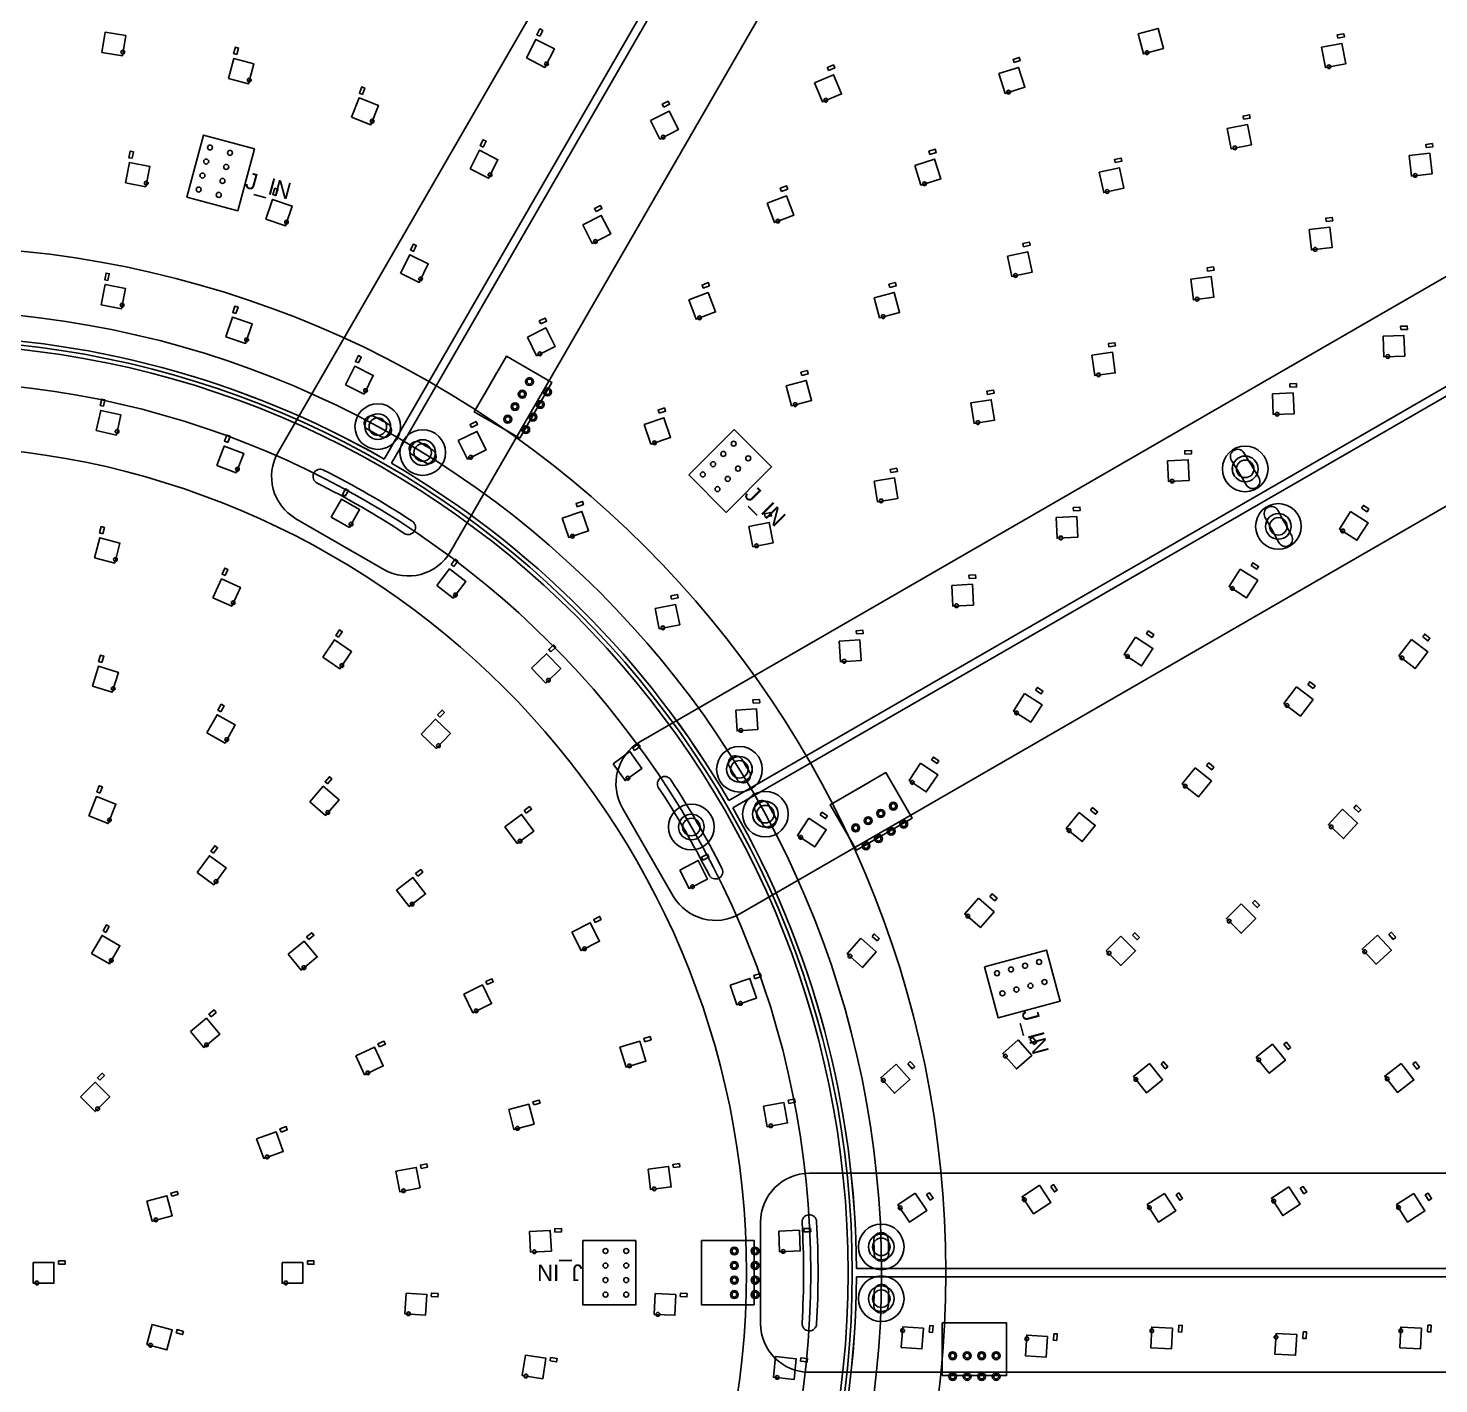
# Model space of a CAD drawing. Header units: millimetres. Extents: x -55 to 1655, y -1555 to 155.
# Drawn here: x 826.3 to 1166.4, y -726.9 to -400 of the extents above; entities that cross this region are included whole.
import ezdxf
from ezdxf.enums import TextEntityAlignment as Align

# ---------------------------------------------------------------- set-up
doc = ezdxf.new("R2010")
doc.units = ezdxf.units.MM
doc.header["$MEASUREMENT"] = 0
doc.layers.add('Layer 1', color=7, linetype='Continuous', lineweight=0)
for name, color, linetype in [('SUN-LABEL', 4, 'Continuous'), ('SUN-OUTLINE', 2, 'Continuous'), ('SUN-STANDOFF', 1, 'Continuous'), ('SUN-WAGO', 3, 'Continuous')]:
    doc.layers.add(name, color=color, linetype=linetype)

msp = doc.modelspace()

# ---------------------------------------------------------------- linework, layer by layer
at = {"layer": 'Layer 1', "color": 2, "lineweight": 25, "true_color": 0xf7ec13}
for p, q in [((1136.1, -115.93), (912.1, -503.91)), ((913.83, -504.91), (1137.83, -116.93)), ((1383.16, -362.26), (995.18, -586.26)), ((996.18, -588), (1384.16, -363.99)), ((1473.96, -699.13), (1025.96, -699.13)), ((1025.96, -701.13), (1473.96, -701.13))]:
    msp.add_line(p, q, dxfattribs=at)
at = {"layer": 'Layer 1', "color": 93, "lineweight": 25, "true_color": 0x6abd45}
for p, q in [((936.17, -488.41), (939.17, -483.22)), ((1023.78, -584.88), (1028.98, -581.88)), ((988.62, -703.13), (988.62, -697.13)), ((1051.42, -712.23), (1057.42, -712.23))]:
    msp.add_line(p, q, dxfattribs=at)
at = {"layer": 'Layer 1', "color": 175, "lineweight": 25, "true_color": 0x3953a4}
for p, q in [((890.81, -518.29), (912.02, -530.53)), ((969.56, -588.07), (981.8, -609.28)), ((1002.87, -687.88), (1002.87, -712.37))]:
    msp.add_line(p, q, dxfattribs=at)
for points in [[(928.07, -526.23), (1248.34, 28.49), (1206.78, 52.48), (886.51, -502.24)], [(997.85, -613.58), (1552.57, -293.31), (1528.58, -251.76), (973.86, -572.02)], [(1014.62, -724.12), (1655.15, -724.12), (1655.15, -676.13), (1014.62, -676.13)]]:
    msp.add_lwpolyline(points, dxfattribs=at)
at = {"layer": 'Layer 1', "color": 18, "lineweight": 25, "true_color": 0x000000}
for points in [[(844.03, -405.9), (848.97, -406.68), (849.76, -401.74), (844.82, -400.96)], [(1093.89, -401.38), (1095.18, -406.21), (1100.01, -404.91), (1098.72, -400.08)], [(946.42, -407.19), (950.87, -409.46), (953.14, -405), (948.69, -402.73)], [(1138.13, -404.61), (1139.06, -409.52), (1143.97, -408.59), (1143.04, -403.68)], [(874.55, -412.12), (879.38, -413.41), (880.67, -408.58), (875.84, -407.29)], [(1015.85, -413.17), (1017.77, -417.79), (1022.38, -415.87), (1020.47, -411.25)], [(1060.31, -410.96), (1061.81, -415.73), (1066.58, -414.22), (1065.08, -409.45)], [(904.24, -421.49), (908.91, -423.28), (910.7, -418.62), (906.04, -416.82)], [(976.33, -422.27), (978.6, -426.73), (983.06, -424.46), (980.79, -420)], [(1115.39, -424.18), (1116.32, -429.09), (1121.23, -428.16), (1120.3, -423.25)], [(932.8, -433.92), (937.25, -436.19), (939.52, -431.73), (935.07, -429.46)], [(1040.04, -433.08), (1041.54, -437.84), (1046.31, -436.34), (1044.81, -431.57)], [(1159.27, -430.7), (1159.83, -435.67), (1164.8, -435.11), (1164.24, -430.14)], [(849.7, -437.28), (854.6, -438.26), (855.58, -433.35), (850.67, -432.38)], [(1084.52, -434.75), (1085.6, -439.63), (1090.48, -438.55), (1089.4, -433.67)], [(883.58, -446.02), (888.32, -447.63), (889.92, -442.89), (885.19, -441.29)], [(1004.41, -442.23), (1006.2, -446.9), (1010.87, -445.11), (1009.08, -440.44)], [(959.99, -447.43), (962.26, -451.89), (966.72, -449.62), (964.45, -445.16)], [(1135.13, -448.52), (1135.69, -453.49), (1140.66, -452.93), (1140.1, -447.96)], [(916.03, -459.11), (920.52, -461.32), (922.73, -456.84), (918.25, -454.62)], [(1062.4, -455.02), (1063.48, -459.9), (1068.37, -458.82), (1067.28, -453.93)], [(843.85, -466.7), (848.75, -467.68), (849.73, -462.78), (844.82, -461.8)], [(1106.57, -460.56), (1107.22, -465.52), (1112.18, -464.86), (1111.52, -459.91)], [(985.53, -465.55), (987.32, -470.21), (991.99, -468.42), (990.2, -463.75)], [(1030.25, -465.02), (1031.54, -469.84), (1036.37, -468.55), (1035.08, -463.72)], [(873.94, -474.43), (878.67, -476.04), (880.28, -471.3), (875.55, -469.69)], [(946.62, -474.49), (948.83, -478.98), (953.32, -476.77), (951.1, -472.28)], [(1153, -474.27), (1153.18, -479.27), (1158.18, -479.08), (1157.99, -474.08)], [(1082.77, -478.82), (1083.42, -483.78), (1088.38, -483.13), (1087.72, -478.17)], [(902.77, -486.02), (907.25, -488.23), (909.46, -483.74), (904.98, -481.53)], [(1009.03, -486.23), (1010.33, -491.06), (1015.16, -489.76), (1013.86, -484.93)], [(1053.56, -490.37), (1054.34, -495.31), (1059.28, -494.53), (1058.5, -489.59)], [(1126.28, -488.19), (1126.5, -493.19), (1131.49, -492.97), (1131.28, -487.97)], [(842.64, -497.05), (847.52, -498.14), (848.61, -493.26), (843.73, -492.17)], [(974.82, -495.57), (976.42, -500.3), (981.16, -498.7), (979.55, -493.96)], [(929.95, -499.44), (932.16, -503.92), (936.65, -501.71), (934.44, -497.23)], [(871.75, -505.43), (876.42, -507.21), (878.21, -502.54), (873.54, -500.76)], [(1100.98, -504.31), (1101.2, -509.31), (1106.19, -509.09), (1105.97, -504.09)], [(1030.25, -509.25), (1031.03, -514.19), (1035.97, -513.41), (1035.19, -508.47)], [(899.34, -517.95), (903.7, -520.4), (906.15, -516.04), (901.79, -513.59)], [(955.04, -518.12), (956.64, -522.86), (961.38, -521.25), (959.77, -516.52)], [(1145.13, -516.59), (1142.45, -520.81), (1146.66, -523.5), (1149.35, -519.28)], [(1000.02, -520.14), (1001, -525.04), (1005.9, -524.07), (1004.93, -519.17)], [(1074.1, -518.03), (1074.36, -523.02), (1079.35, -522.76), (1079.09, -517.77)], [(842.27, -527.73), (847.11, -528.99), (848.37, -524.15), (843.53, -522.89)], [(924.8, -534.36), (928.76, -537.42), (931.82, -533.46), (927.86, -530.41)], [(1118.52, -530.45), (1115.84, -534.66), (1120.05, -537.35), (1122.74, -533.13)], [(870.8, -537.36), (875.35, -539.41), (877.41, -534.86), (872.86, -532.8)], [(1048.94, -534.37), (1049.2, -539.36), (1054.19, -539.1), (1053.93, -534.11)], [(977.47, -539.92), (978.44, -544.82), (983.35, -543.85), (982.37, -538.95)], [(897.29, -551.67), (901.43, -554.47), (904.23, -550.33), (900.09, -547.53)], [(1021.8, -547.79), (1022.13, -552.78), (1027.12, -552.46), (1026.79, -547.47)], [(1093.26, -546.85), (1090.54, -551.05), (1094.73, -553.77), (1097.45, -549.58)], [(1159.82, -547.38), (1156.77, -551.34), (1160.74, -554.39), (1163.78, -550.42)], [(947.61, -554.31), (951.08, -557.91), (954.68, -554.44), (951.21, -550.84)], [(841.74, -558.64), (846.51, -560.14), (848, -555.37), (843.23, -553.87)], [(1066.53, -560.47), (1063.81, -564.67), (1068, -567.39), (1070.72, -563.2)], [(1132.1, -558.86), (1129.06, -562.82), (1133.02, -565.87), (1136.07, -561.9)], [(996.86, -564.46), (997.19, -569.45), (1002.18, -569.12), (1001.85, -564.13)], [(869.36, -569.95), (873.73, -572.38), (876.16, -568), (871.79, -565.58)], [(920.98, -570.25), (924.59, -573.71), (928.05, -570.1), (924.44, -566.64)], [(967.27, -577.36), (970.18, -581.43), (974.24, -578.52), (971.33, -574.45)], [(1041.43, -577.24), (1038.65, -581.4), (1042.81, -584.18), (1045.59, -580.02)], [(1107.68, -578.35), (1104.53, -582.24), (1108.42, -585.38), (1111.56, -581.5)], [(894.14, -586.58), (897.94, -589.84), (901.2, -586.05), (897.4, -582.79)], [(840.89, -589.96), (845.54, -591.8), (847.38, -587.15), (842.74, -585.31)], [(1143.15, -588.34), (1139.77, -592.03), (1143.46, -595.41), (1146.83, -591.72)], [(941.19, -592.57), (944.16, -596.59), (948.18, -593.62), (945.21, -589.6)], [(1014.52, -590.51), (1011.75, -594.67), (1015.9, -597.45), (1018.68, -593.29)], [(1079.67, -589.1), (1076.52, -592.99), (1080.41, -596.13), (1083.55, -592.25)], [(867.01, -603.6), (871.05, -606.54), (873.99, -602.49), (869.95, -599.55)], [(983.36, -603.03), (985.65, -607.47), (990.09, -605.19), (987.81, -600.74)], [(915.07, -607.87), (918.13, -611.82), (922.09, -608.76), (919.03, -604.81)], [(1055.4, -609.81), (1052.11, -613.57), (1055.87, -616.87), (1059.16, -613.11)], [(1118.72, -611.18), (1115.18, -614.72), (1118.72, -618.25), (1122.26, -614.72)], [(841.55, -623.1), (845.88, -625.6), (848.38, -621.27), (844.05, -618.77)], [(957.33, -617.98), (959.58, -622.45), (964.05, -620.2), (961.8, -615.73)], [(1089.74, -618.95), (1086.21, -622.48), (1089.74, -626.02), (1093.28, -622.48)], [(1151.59, -618.68), (1147.9, -622.06), (1151.28, -625.74), (1154.96, -622.36)], [(888.91, -623.3), (892.09, -627.16), (895.95, -623.97), (892.76, -620.12)], [(1027, -619.45), (1023.7, -623.21), (1027.46, -626.51), (1030.76, -622.75)], [(995.54, -630.76), (997.16, -635.5), (1001.89, -633.88), (1000.28, -629.15)], [(931.29, -632.93), (933.49, -637.41), (937.98, -635.21), (935.78, -630.72)], [(865.39, -641.97), (868.6, -645.8), (872.43, -642.59), (869.22, -638.76)], [(905.22, -647.84), (907.35, -652.36), (911.87, -650.23), (909.74, -645.71)], [(968.95, -645.76), (970.42, -650.54), (975.2, -649.08), (973.73, -644.3)], [(1065.01, -643.93), (1061.25, -647.22), (1064.55, -650.98), (1068.3, -647.69)], [(1126.27, -644.99), (1122.39, -648.14), (1125.53, -652.02), (1129.42, -648.87)], [(1096.64, -649.68), (1092.75, -652.83), (1095.9, -656.71), (1099.79, -653.57)], [(1157.35, -649.63), (1153.38, -652.68), (1156.42, -656.64), (1160.39, -653.6)], [(1035.58, -649.78), (1031.82, -653.08), (1035.12, -656.83), (1038.88, -653.54)], [(838.86, -657.7), (842.39, -661.24), (845.93, -657.7), (842.39, -654.17)], [(942.13, -660.74), (943.38, -665.58), (948.22, -664.32), (946.97, -659.48)], [(1003.56, -659.98), (1004.47, -664.9), (1009.38, -663.99), (1008.48, -659.07)], [(881.33, -667.85), (883.04, -672.55), (887.74, -670.84), (886.03, -666.14)], [(914.91, -675.66), (915.85, -680.57), (920.76, -679.63), (919.83, -674.72)], [(975.71, -675.1), (976.34, -680.06), (981.3, -679.43), (980.67, -674.47)], [(1070.08, -679), (1065.92, -681.78), (1068.7, -685.94), (1072.85, -683.16)], [(1130.25, -679.4), (1126.05, -682.12), (1128.78, -686.32), (1132.97, -683.59)], [(854.86, -682.83), (856.15, -687.66), (860.98, -686.37), (859.69, -681.54)], [(1040.14, -680.96), (1035.98, -683.74), (1038.76, -687.9), (1042.92, -685.12)], [(1100.29, -680.97), (1096.09, -683.69), (1098.82, -687.89), (1103.01, -685.16)], [(1160.39, -680.97), (1156.17, -683.66), (1158.86, -687.88), (1163.07, -685.19)], [(947.15, -690.16), (947.4, -695.15), (952.4, -694.9), (952.14, -689.91)], [(1007.23, -690.05), (1007.42, -695.05), (1012.41, -694.87), (1012.23, -689.87)], [(827.46, -697.63), (827.46, -702.63), (832.46, -702.63), (832.46, -697.63)], [(887.46, -697.63), (887.46, -702.63), (892.46, -702.63), (892.46, -697.63)], [(917.39, -705.01), (917.08, -710), (922.07, -710.32), (922.38, -705.33)], [(977.41, -705.16), (977.2, -710.16), (982.19, -710.37), (982.41, -705.38)], [(856.15, -712.6), (854.86, -717.43), (859.69, -718.72), (860.98, -713.89)], [(1042.11, -713.49), (1037.12, -713.17), (1036.79, -718.16), (1041.78, -718.48)], [(1102.18, -713.46), (1097.19, -713.2), (1096.93, -718.19), (1101.92, -718.46)], [(1162.23, -713.44), (1157.23, -713.22), (1157.02, -718.22), (1162.01, -718.44)], [(1072.04, -715.46), (1067.06, -715.13), (1066.73, -720.12), (1071.72, -720.45)], [(1132.14, -715.03), (1127.15, -714.77), (1126.88, -719.76), (1131.88, -720.03)], [(946.14, -719.99), (945.38, -724.93), (950.33, -725.69), (951.08, -720.75)], [(1006.49, -720.34), (1005.95, -725.31), (1010.92, -725.85), (1011.46, -720.88)]]:
    msp.add_lwpolyline(points, close=True, dxfattribs=at)
at = {"layer": 'Layer 1', "color": 30, "lineweight": 25, "true_color": 0xf57f20}
for points in [[(949.59, -401.96), (950.32, -400.53), (949.6, -400.17), (948.88, -401.59)], [(1142.08, -402.41), (1143.65, -402.12), (1143.5, -401.33), (1141.93, -401.63)], [(876.56, -406.34), (876.98, -404.8), (876.2, -404.59), (875.79, -406.14)], [(1063.97, -408.31), (1065.49, -407.83), (1065.25, -407.07), (1063.73, -407.55)], [(1019.27, -410.21), (1020.75, -409.6), (1020.44, -408.86), (1018.96, -409.48)], [(906.85, -415.96), (907.42, -414.46), (906.68, -414.18), (906.1, -415.67)], [(979.51, -419.06), (980.93, -418.34), (980.57, -417.62), (979.14, -418.35)], [(1119.34, -421.98), (1120.91, -421.68), (1120.76, -420.9), (1119.19, -421.2)], [(935.97, -428.69), (936.7, -427.26), (935.98, -426.9), (935.26, -428.32)], [(1163.37, -428.81), (1164.96, -428.63), (1164.87, -427.84), (1163.28, -428.02)], [(851.33, -431.39), (851.64, -429.82), (850.86, -429.66), (850.55, -431.23)], [(1043.7, -430.43), (1045.23, -429.95), (1044.99, -429.19), (1043.46, -429.67)], [(1088.4, -432.43), (1089.96, -432.09), (1089.79, -431.31), (1088.22, -431.65)], [(885.97, -440.39), (886.48, -438.87), (885.73, -438.62), (885.21, -440.13)], [(1007.9, -439.37), (1009.4, -438.8), (1009.11, -438.05), (1007.61, -438.62)], [(963.17, -444.22), (964.59, -443.5), (964.23, -442.78), (962.8, -443.51)], [(1139.23, -446.63), (1140.82, -446.45), (1140.73, -445.65), (1139.14, -445.83)], [(919.14, -453.84), (919.84, -452.4), (919.13, -452.05), (918.42, -453.48)], [(1066.28, -452.7), (1067.84, -452.35), (1067.67, -451.57), (1066.11, -451.92)], [(845.48, -460.81), (845.79, -459.24), (845.01, -459.08), (844.69, -460.65)], [(1110.63, -458.59), (1112.22, -458.38), (1112.11, -457.59), (1110.53, -457.8)], [(989.02, -462.68), (990.52, -462.11), (990.23, -461.36), (988.74, -461.94)], [(1034.02, -462.53), (1035.56, -462.12), (1035.36, -461.35), (1033.81, -461.76)], [(876.33, -468.8), (876.84, -467.28), (876.08, -467.02), (875.57, -468.54)], [(949.84, -471.32), (951.27, -470.62), (950.92, -469.9), (949.48, -470.61)], [(1157.23, -472.69), (1158.83, -472.63), (1158.8, -471.83), (1157.2, -471.89)], [(1086.83, -476.85), (1088.42, -476.64), (1088.31, -475.85), (1086.73, -476.06)], [(905.87, -480.74), (906.57, -479.31), (905.86, -478.95), (905.15, -480.39)], [(1012.81, -483.75), (1014.35, -483.33), (1014.14, -482.56), (1012.6, -482.97)], [(1130.5, -486.59), (1132.1, -486.52), (1132.06, -485.72), (1130.46, -485.79)], [(844.41, -491.19), (844.75, -489.63), (843.97, -489.46), (843.63, -491.02)], [(1057.57, -488.3), (1059.15, -488.05), (1059.03, -487.26), (1057.45, -487.51)], [(978.42, -492.84), (979.93, -492.33), (979.68, -491.57), (978.16, -492.09)], [(933.17, -496.27), (934.6, -495.56), (934.25, -494.84), (932.81, -495.55)], [(874.35, -499.89), (874.93, -498.4), (874.18, -498.11), (873.61, -499.6)], [(1105.2, -502.7), (1106.8, -502.63), (1106.76, -501.84), (1105.16, -501.91)], [(1034.26, -507.18), (1035.84, -506.93), (1035.71, -506.14), (1034.13, -506.39)], [(902.72, -512.86), (903.5, -511.46), (902.8, -511.07), (902.02, -512.46)], [(958.64, -515.4), (960.15, -514.88), (959.9, -514.13), (958.38, -514.64)], [(1003.95, -517.91), (1005.52, -517.6), (1005.36, -516.81), (1003.79, -517.13)], [(1078.3, -516.39), (1079.9, -516.3), (1079.86, -515.5), (1078.26, -515.59)], [(1147.78, -515.75), (1149.13, -516.61), (1149.56, -515.93), (1148.21, -515.07)], [(844.24, -521.94), (844.65, -520.39), (843.87, -520.19), (843.47, -521.73)], [(873.72, -531.98), (874.38, -530.52), (873.65, -530.19), (872.99, -531.65)], [(928.89, -529.81), (929.87, -528.55), (929.23, -528.06), (928.26, -529.32)], [(1121.17, -529.6), (1122.52, -530.46), (1122.95, -529.79), (1121.6, -528.93)], [(1053.14, -532.73), (1054.74, -532.64), (1054.7, -531.84), (1053.1, -531.93)], [(981.39, -537.69), (982.96, -537.38), (982.81, -536.59), (981.24, -536.91)], [(901.08, -546.87), (901.97, -545.54), (901.31, -545.09), (900.41, -546.42)], [(1025.99, -546.09), (1027.58, -545.99), (1027.53, -545.19), (1025.93, -545.3)], [(1095.92, -546.03), (1097.26, -546.9), (1097.69, -546.23), (1096.35, -545.36)], [(1162.53, -546.76), (1163.8, -547.74), (1164.28, -547.1), (1163.01, -546.13)], [(952.31, -550.4), (953.46, -549.29), (952.91, -548.71), (951.76, -549.82)], [(843.99, -552.96), (844.47, -551.43), (843.71, -551.19), (843.23, -552.72)], [(1134.81, -558.25), (1136.08, -559.22), (1136.57, -558.58), (1135.3, -557.61)], [(1069.19, -559.65), (1070.53, -560.52), (1070.96, -559.85), (1069.62, -558.98)], [(872.71, -564.83), (873.49, -563.43), (872.79, -563.05), (872.01, -564.45)], [(925.52, -566.16), (926.63, -565), (926.05, -564.45), (924.95, -565.6)], [(1001.04, -562.76), (1002.64, -562.66), (1002.59, -561.86), (1000.99, -561.96)], [(972.49, -574.18), (973.79, -573.24), (973.33, -572.59), (972.02, -573.53)], [(1044.1, -576.45), (1045.43, -577.34), (1045.87, -576.68), (1044.54, -575.79)], [(1110.4, -577.81), (1111.65, -578.82), (1112.15, -578.2), (1110.91, -577.19)], [(898.46, -582.25), (899.5, -581.03), (898.89, -580.51), (897.85, -581.73)], [(843.56, -584.45), (844.15, -582.97), (843.4, -582.67), (842.81, -584.16)], [(946.36, -589.31), (947.65, -588.35), (947.17, -587.71), (945.88, -588.66)], [(1082.39, -588.56), (1083.64, -589.57), (1084.14, -588.95), (1082.9, -587.94)], [(1145.9, -587.97), (1147.08, -589.05), (1147.62, -588.46), (1146.44, -587.38)], [(1017.19, -589.72), (1018.52, -590.61), (1018.96, -589.95), (1017.63, -589.06)], [(870.96, -598.93), (871.9, -597.63), (871.25, -597.16), (870.31, -598.46)], [(988.99, -600.64), (990.41, -599.91), (990.05, -599.2), (988.62, -599.93)], [(920.17, -604.49), (921.44, -603.51), (920.95, -602.88), (919.68, -603.85)], [(1058.15, -609.38), (1059.35, -610.43), (1059.88, -609.83), (1058.68, -608.78)], [(1121.49, -610.93), (1122.62, -612.06), (1123.18, -611.5), (1122.05, -610.36)], [(962.98, -615.64), (964.41, -614.92), (964.05, -614.21), (962.62, -614.93)], [(844.99, -618.04), (845.79, -616.66), (845.1, -616.26), (844.3, -617.64)], [(893.89, -619.76), (895.13, -618.74), (894.62, -618.13), (893.38, -619.15)], [(1029.74, -619.02), (1030.94, -620.08), (1031.47, -619.48), (1030.27, -618.42)], [(1092.51, -618.69), (1093.64, -619.83), (1094.21, -619.26), (1093.08, -618.13)], [(1154.36, -618.55), (1155.44, -619.73), (1156.03, -619.19), (1154.95, -618.01)], [(936.96, -630.64), (938.4, -629.94), (938.05, -629.22), (936.61, -629.92)], [(1001.46, -629.22), (1002.98, -628.7), (1002.72, -627.95), (1001.2, -628.46)], [(870.35, -638.39), (871.57, -637.36), (871.06, -636.75), (869.83, -637.78)], [(910.93, -645.65), (912.38, -644.97), (912.04, -644.24), (910.59, -644.92)], [(974.92, -644.41), (976.45, -643.94), (976.21, -643.17), (974.68, -643.64)], [(1067.79, -643.85), (1068.84, -645.06), (1069.44, -644.53), (1068.39, -643.33)], [(1129.05, -645.03), (1130.06, -646.27), (1130.68, -645.77), (1129.67, -644.52)], [(1038.36, -649.71), (1039.42, -650.91), (1040.02, -650.38), (1038.96, -649.18)], [(1099.42, -649.72), (1100.43, -650.96), (1101.05, -650.46), (1100.04, -649.22)], [(1160.12, -649.74), (1161.1, -651.01), (1161.73, -650.53), (1160.76, -649.26)], [(843.49, -653.71), (844.62, -652.58), (844.05, -652.01), (842.92, -653.14)], [(948.15, -659.64), (949.7, -659.24), (949.5, -658.47), (947.95, -658.87)], [(1009.64, -659.31), (1011.21, -659.02), (1011.07, -658.24), (1009.49, -658.53)], [(887.22, -666.19), (888.72, -665.64), (888.45, -664.89), (886.94, -665.44)], [(920.99, -674.95), (922.56, -674.65), (922.41, -673.87), (920.84, -674.17)], [(981.82, -674.77), (983.4, -674.57), (983.3, -673.78), (981.72, -673.98)], [(1072.84, -679.29), (1073.73, -680.62), (1074.39, -680.18), (1073.5, -678.85)], [(1133.01, -679.73), (1133.88, -681.07), (1134.55, -680.63), (1133.68, -679.29)], [(860.87, -681.69), (862.41, -681.27), (862.21, -680.5), (860.66, -680.91)], [(1042.9, -681.26), (1043.79, -682.59), (1044.46, -682.14), (1043.57, -680.81)], [(1103.05, -681.3), (1103.92, -682.64), (1104.59, -682.2), (1103.72, -680.86)], [(1163.14, -681.33), (1164, -682.68), (1164.68, -682.25), (1163.82, -680.9)], [(953.26, -690.3), (954.86, -690.22), (954.82, -689.42), (953.22, -689.5)], [(1013.35, -690.28), (1014.95, -690.22), (1014.92, -689.42), (1013.32, -689.48)], [(833.56, -698.08), (835.16, -698.08), (835.16, -697.28), (833.56, -697.28)], [(893.56, -698.08), (895.16, -698.08), (895.16, -697.28), (893.56, -697.28)], [(923.45, -705.84), (925.05, -705.94), (925.1, -705.15), (923.5, -705.04)], [(983.49, -705.87), (985.08, -705.94), (985.12, -705.14), (983.52, -705.07)], [(861.93, -714.61), (863.47, -715.02), (863.68, -714.25), (862.13, -713.84)], [(1043.65, -712.84), (1043.55, -714.44), (1044.35, -714.49), (1044.45, -712.9)], [(1103.72, -712.79), (1103.63, -714.39), (1104.43, -714.43), (1104.52, -712.83)], [(1163.76, -712.76), (1163.69, -714.36), (1164.49, -714.39), (1164.56, -712.79)], [(1073.59, -714.81), (1073.49, -716.4), (1074.28, -716.45), (1074.39, -714.86)], [(1133.68, -714.36), (1133.59, -715.96), (1134.39, -716), (1134.48, -714.4)], [(952.1, -721.36), (953.68, -721.6), (953.81, -720.81), (952.22, -720.57)], [(1012.51, -721.45), (1014.1, -721.63), (1014.19, -720.83), (1012.59, -720.66)]]:
    msp.add_lwpolyline(points, close=True, dxfattribs=at)
at = {"layer": 'Layer 1', "color": 93, "lineweight": 25, "true_color": 0x6abd45}
for points in [[(944.79, -498.88), (952.54, -485.45), (941.55, -479.1), (933.8, -492.53)], [(1026.02, -598.25), (1039.44, -590.5), (1033.09, -579.5), (1019.67, -587.25)], [(1001.32, -707.88), (1001.32, -692.38), (988.62, -692.38), (988.62, -707.88)], [(1046.67, -724.93), (1062.17, -724.93), (1062.17, -712.23), (1046.67, -712.23)]]:
    msp.add_lwpolyline(points, close=True, dxfattribs=at)
at = {"layer": 'Layer 1', "color": 2, "lineweight": 25, "true_color": 0xf7ec13}
for radius in [848, 675, 225, 224]:
    msp.add_circle((799.96, -700.13), radius, dxfattribs=at)
at = {"layer": 'Layer 1', "color": 18, "lineweight": 25, "true_color": 0x000000}
for centre, radius in [((849.06, -405.79), 0.45), ((1096.04, -405.92), 0.45), ((951.24, -408.63), 0.45), ((1139.93, -409.3), 0.45), ((879.56, -412.53), 0.45), ((1062.66, -415.41), 0.45), ((1018.58, -417.4), 0.45), ((909.19, -422.43), 0.45), ((979.38, -426.28), 0.45), ((1117.2, -428.87), 0.45), ((937.62, -435.36), 0.45), ((1160.72, -435.52), 0.45), ((854.73, -437.36), 0.45), ((1042.39, -437.53), 0.45), ((1086.47, -439.39), 0.45), ((888.56, -446.76), 0.45), ((1007.02, -446.53), 0.45), ((963.04, -451.44), 0.45), ((799.96, -700.13), 247.58), ((1136.58, -453.34), 0.45), ((1064.35, -459.65), 0.45), ((920.87, -460.49), 0.45), ((1108.11, -465.35), 0.45), ((799.96, -700.13), 232.08), ((848.88, -466.79), 0.45), ((988.14, -469.85), 0.45), ((1032.4, -469.56), 0.45), ((878.92, -475.17), 0.45), ((949.62, -478.54), 0.45), ((1154.08, -479.18), 0.45), ((799.96, -700.13), 215), ((1084.31, -483.61), 0.45), ((907.6, -487.4), 0.45), ((1011.19, -490.78), 0.45), ((1127.4, -493.1), 0.45), ((1055.23, -495.12), 0.45), ((847.67, -497.25), 0.45), ((977.26, -499.97), 0.45), ((799.96, -700.13), 199.5), ((932.95, -503.48), 0.45), ((876.7, -506.35), 0.45), ((1102.09, -509.22), 0.45), ((1031.91, -514), 0.45), ((904.1, -519.59), 0.45), ((957.48, -522.52), 0.45), ((1075.26, -522.93), 0.45), ((1143.23, -521.25), 0.45), ((1001.87, -524.82), 0.45), ((847.29, -528.1), 0.45), ((929.27, -536.68), 0.45), ((1116.62, -535.11), 0.45), ((875.68, -538.57), 0.45), ((1050.1, -539.27), 0.45), ((979.31, -544.6), 0.45), ((1091.32, -551.49), 0.45), ((901.89, -553.69), 0.45), ((1023.02, -552.67), 0.45), ((1157.52, -551.85), 0.45), ((951.69, -557.25), 0.45), ((846.73, -559.27), 0.45), ((1129.8, -563.33), 0.45), ((1064.59, -565.11), 0.45), ((874.13, -571.56), 0.45), ((998.08, -569.34), 0.45), ((925.17, -573.03), 0.45), ((970.88, -580.86), 0.45), ((1039.43, -581.86), 0.45), ((1105.26, -582.76), 0.45), ((845.83, -590.94), 0.45), ((898.49, -589.12), 0.45), ((1012.52, -595.13), 0.45), ((1077.25, -593.51), 0.45), ((1140.47, -592.6), 0.45), ((944.85, -596.02), 0.45), ((871.54, -605.78), 0.45), ((986.42, -607.02), 0.45), ((918.82, -611.23), 0.45), ((1052.82, -614.13), 0.45), ((1115.86, -615.32), 0.45), ((960.37, -622), 0.45), ((1148.54, -622.69), 0.45), ((846.29, -624.8), 0.45), ((1024.41, -623.77), 0.45), ((1086.88, -623.08), 0.45), ((892.75, -626.54), 0.45), ((997.99, -635.16), 0.45), ((934.28, -636.97), 0.45), ((869.26, -645.18), 0.45), ((1061.88, -647.87), 0.45), ((1122.99, -648.8), 0.45), ((908.14, -651.93), 0.45), ((971.26, -650.23), 0.45), ((1093.36, -653.5), 0.45), ((1153.97, -653.36), 0.45), ((1032.46, -653.72), 0.45), ((842.99, -660.57), 0.45), ((944.24, -665.3), 0.45), ((1005.34, -664.68), 0.45), ((883.87, -672.2), 0.45), ((916.73, -680.35), 0.45), ((977.23, -679.9), 0.45), ((1066.46, -682.5), 0.45), ((1126.59, -682.85), 0.45), ((857.01, -687.38), 0.45), ((1036.52, -684.46), 0.45), ((1096.63, -684.42), 0.45), ((1156.7, -684.39), 0.45), ((948.3, -695.06), 0.45), ((1008.31, -694.97), 0.45), ((828.36, -702.58), 0.45), ((888.36, -702.58), 0.45), ((917.98, -710.01), 0.45), ((978.1, -710.15), 0.45), ((1037.11, -714.07), 0.45), ((1097.19, -714.1), 0.45), ((1157.24, -714.13), 0.45), ((855.74, -717.61), 0.45), ((1067.05, -716.03), 0.45), ((1127.15, -715.67), 0.45), ((946.28, -725.02), 0.45), ((1006.85, -725.36), 0.45)]:
    msp.add_circle(centre, radius, dxfattribs=at)
at = {"layer": 'Layer 1', "color": 175, "lineweight": 25, "true_color": 0x3953a4}
for radius in [247.58, 199.5]:
    msp.add_circle((799.96, -700.13), radius, dxfattribs=at)
at = {"layer": 'Layer 1', "color": 93, "lineweight": 25, "true_color": 0x6abd45}
for centre, radius in [((947.14, -485.22), 0.95), ((947.14, -485.22), 0.6), ((945.39, -488.25), 0.95), ((945.39, -488.25), 0.6), ((949.72, -490.75), 0.95), ((951.47, -487.72), 0.95), ((951.47, -487.72), 0.6), ((943.64, -491.28), 0.95), ((943.64, -491.28), 0.6), ((947.97, -493.78), 0.95), ((947.97, -493.78), 0.6), ((949.72, -490.75), 0.6), ((941.89, -494.31), 0.95), ((941.89, -494.31), 0.6), ((946.22, -496.81), 0.95), ((946.22, -496.81), 0.6), ((1031.84, -589.35), 0.95), ((1034.87, -587.6), 0.95), ((1034.87, -587.6), 0.6), ((1028.81, -591.1), 0.95), ((1028.81, -591.1), 0.6), ((1031.84, -589.35), 0.6), ((1037.37, -591.93), 0.95), ((1037.37, -591.93), 0.6), ((1025.78, -592.85), 0.95), ((1025.78, -592.85), 0.6), ((1031.31, -595.43), 0.95), ((1031.31, -595.43), 0.6), ((1034.34, -593.68), 0.95), ((1034.34, -593.68), 0.6), ((1028.28, -597.18), 0.95), ((1028.28, -597.18), 0.6), ((996.52, -694.88), 0.95), ((996.52, -694.88), 0.6), ((1001.52, -694.88), 0.95), ((1001.52, -694.88), 0.6), ((996.52, -698.38), 0.95), ((996.52, -698.38), 0.6), ((1001.52, -698.38), 0.95), ((1001.52, -698.38), 0.6), ((996.52, -701.88), 0.95), ((996.52, -701.88), 0.6), ((1001.52, -701.88), 0.95), ((1001.52, -701.88), 0.6), ((996.52, -705.38), 0.95), ((996.52, -705.38), 0.6), ((1001.52, -705.38), 0.95), ((1001.52, -705.38), 0.6), ((1049.17, -720.13), 0.95), ((1049.17, -720.13), 0.6), ((1052.67, -720.13), 0.95), ((1052.67, -720.13), 0.6), ((1056.17, -720.13), 0.95), ((1056.17, -720.13), 0.6), ((1059.67, -720.13), 0.95), ((1059.67, -720.13), 0.6), ((1049.17, -725.13), 0.95), ((1052.67, -725.13), 0.95), ((1056.17, -725.13), 0.95), ((1059.67, -725.13), 0.95), ((1049.17, -725.13), 0.6), ((1052.67, -725.13), 0.6), ((1056.17, -725.13), 0.6), ((1059.67, -725.13), 0.6)]:
    msp.add_circle(centre, radius, dxfattribs=at)
at = {"layer": 'Layer 1', "color": 240, "lineweight": 25, "true_color": 0xed2024}
for centre, radius in [((910.55, -496.09), 5.5), ((910.55, -496.09), 3.1), ((910.55, -496.09), 2.11), ((921.38, -502.34), 5.5), ((921.38, -502.34), 3.1), ((921.38, -502.34), 2.11), ((1119.72, -506.28), 5.5), ((1119.72, -506.28), 3.1), ((1119.72, -506.28), 2.11), ((1127.72, -520.14), 5.5), ((1127.72, -520.14), 3.1), ((1127.72, -520.14), 2.11), ((997.76, -578.72), 5.5), ((997.76, -578.72), 3.1), ((997.76, -578.72), 2.11), ((1004.01, -589.54), 5.5), ((986.16, -592.63), 5.5), ((1004.01, -589.54), 3.1), ((1004.01, -589.54), 2.11), ((986.16, -592.63), 3.1), ((986.16, -592.63), 2.11), ((1031.96, -693.88), 5.5), ((1031.96, -693.88), 3.1), ((1031.96, -693.88), 2.11), ((1031.96, -706.38), 5.5), ((1031.96, -706.38), 3.1), ((1031.96, -706.38), 2.11)]:
    msp.add_circle(centre, radius, dxfattribs=at)
at = {"layer": 'Layer 1', "color": 2, "lineweight": 25, "true_color": 0xf7ec13}
for points in [[(912.1, -503.91), (878.24, -484.56), (839.96, -474.3), (800.96, -474.13)], [(995.18, -586.26), (975.54, -552.58), (947.51, -524.55), (913.83, -504.91)], [(1025.96, -699.13), (1025.79, -660.14), (1015.53, -621.85), (996.18, -588)], [(996.18, -812.26), (1015.53, -778.41), (1025.79, -740.12), (1025.96, -701.13)]]:
    msp.add_open_spline(points, degree=3, dxfattribs=at)
at = {"layer": 'Layer 1', "color": 175, "lineweight": 25, "true_color": 0x3953a4}
for points, knots in [([(908.19, -496.8), (907.33, -496.35), (907.01, -495.29), (907.47, -494.44), (907.92, -493.58), (908.98, -493.26), (909.83, -493.71)], [0, 0, 0, 0, 1, 1, 1, 2, 2, 2, 2]), ([(908.19, -496.8), (907.33, -496.35), (907.01, -495.29), (907.47, -494.44), (907.92, -493.58), (908.98, -493.26), (909.83, -493.71)], [0, 0, 0, 0, 1, 1, 1, 2, 2, 2, 2]), ([(912.93, -495.39), (913.78, -495.86), (914.09, -496.92), (913.62, -497.77), (913.15, -498.62), (912.09, -498.92), (911.24, -498.46)], [0, 0, 0, 0, 1, 1, 1, 2, 2, 2, 2]), ([(912.93, -495.39), (913.78, -495.86), (914.09, -496.92), (913.62, -497.77), (913.15, -498.62), (912.09, -498.92), (911.24, -498.46)], [0, 0, 0, 0, 1, 1, 1, 2, 2, 2, 2]), ([(918.98, -502.92), (918.15, -502.42), (917.88, -501.35), (918.38, -500.52), (918.88, -499.69), (919.96, -499.43), (920.79, -499.93)], [0, 0, 0, 0, 1, 1, 1, 2, 2, 2, 2]), ([(918.98, -502.92), (918.15, -502.42), (917.88, -501.35), (918.38, -500.52), (918.88, -499.69), (919.96, -499.43), (920.79, -499.93)], [0, 0, 0, 0, 1, 1, 1, 2, 2, 2, 2]), ([(923.79, -501.77), (924.61, -502.28), (924.86, -503.36), (924.35, -504.18), (923.84, -505), (922.76, -505.25), (921.94, -504.74)], [0, 0, 0, 0, 1, 1, 1, 2, 2, 2, 2]), ([(923.79, -501.77), (924.61, -502.28), (924.86, -503.36), (924.35, -504.18), (923.84, -505), (922.76, -505.25), (921.94, -504.74)], [0, 0, 0, 0, 1, 1, 1, 2, 2, 2, 2]), ([(1116.4, -504.22), (1116.4, -504.22), (1116.4, -504.22), (1116.4, -504.22), (1115.89, -503.4), (1116.15, -502.32), (1116.97, -501.81), (1117.79, -501.3), (1118.87, -501.55), (1119.38, -502.37)], [0, 0, 0, 0, 1, 1, 1, 2, 2, 2, 3, 3, 3, 3]), ([(895.9, -509.68), (895.04, -509.24), (894.69, -508.19), (895.12, -507.33), (895.56, -506.46), (896.61, -506.12), (897.47, -506.55)], [0, 0, 0, 0, 1, 1, 1, 2, 2, 2, 2]), ([(895.9, -509.68), (895.04, -509.24), (894.69, -508.19), (895.12, -507.33), (895.56, -506.46), (896.61, -506.12), (897.47, -506.55)], [0, 0, 0, 0, 1, 1, 1, 2, 2, 2, 2]), ([(1123.02, -508.39), (1123.52, -509.22), (1123.24, -510.29), (1122.41, -510.79), (1121.58, -511.28), (1120.51, -511.01), (1120.01, -510.17)], [0, 0, 0, 0, 1, 1, 1, 2, 2, 2, 2]), ([(1124.49, -517.93), (1124.49, -517.93), (1124.49, -517.93), (1124.49, -517.93), (1124.02, -517.09), (1124.32, -516.02), (1125.16, -515.55), (1126.01, -515.08), (1127.07, -515.38), (1127.55, -516.22)], [0, 0, 0, 0, 1, 1, 1, 2, 2, 2, 3, 3, 3, 3]), ([(918.85, -518.89), (919.66, -519.42), (919.89, -520.51), (919.36, -521.32), (918.83, -522.12), (917.74, -522.35), (916.93, -521.82)], [0, 0, 0, 0, 1, 1, 1, 2, 2, 2, 2]), ([(918.85, -518.89), (919.66, -519.42), (919.89, -520.51), (919.36, -521.32), (918.83, -522.12), (917.74, -522.35), (916.93, -521.82)], [0, 0, 0, 0, 1, 1, 1, 2, 2, 2, 2]), ([(1130.93, -522.38), (1131.39, -523.24), (1131.07, -524.3), (1130.22, -524.75), (1129.37, -525.21), (1128.31, -524.89), (1127.85, -524.04)], [0, 0, 0, 0, 1, 1, 1, 2, 2, 2, 2]), ([(995.35, -578.15), (994.84, -577.33), (995.09, -576.25), (995.91, -575.74), (996.73, -575.23), (997.81, -575.48), (998.32, -576.3)], [0, 0, 0, 0, 1, 1, 1, 2, 2, 2, 2]), ([(995.35, -578.15), (994.84, -577.33), (995.09, -576.25), (995.91, -575.74), (996.73, -575.23), (997.81, -575.48), (998.32, -576.3)], [0, 0, 0, 0, 1, 1, 1, 2, 2, 2, 2]), ([(978.27, -583.16), (977.74, -582.35), (977.97, -581.27), (978.78, -580.74), (979.58, -580.21), (980.67, -580.43), (981.2, -581.24)], [0, 0, 0, 0, 1, 1, 1, 2, 2, 2, 2]), ([(978.27, -583.16), (977.74, -582.35), (977.97, -581.27), (978.78, -580.74), (979.58, -580.21), (980.67, -580.43), (981.2, -581.24)], [0, 0, 0, 0, 1, 1, 1, 2, 2, 2, 2]), ([(1000.17, -579.31), (1000.66, -580.13), (1000.4, -581.21), (999.57, -581.71), (998.74, -582.21), (997.67, -581.94), (997.17, -581.11)], [0, 0, 0, 0, 1, 1, 1, 2, 2, 2, 2]), ([(1000.17, -579.31), (1000.66, -580.13), (1000.4, -581.21), (999.57, -581.71), (998.74, -582.21), (997.67, -581.94), (997.17, -581.11)], [0, 0, 0, 0, 1, 1, 1, 2, 2, 2, 2]), ([(1001.64, -588.85), (1001.17, -588), (1001.48, -586.94), (1002.32, -586.47), (1003.17, -586.01), (1004.23, -586.31), (1004.7, -587.16)], [0, 0, 0, 0, 1, 1, 1, 2, 2, 2, 2]), ([(1001.64, -588.85), (1001.17, -588), (1001.48, -586.94), (1002.32, -586.47), (1003.17, -586.01), (1004.23, -586.31), (1004.7, -587.16)], [0, 0, 0, 0, 1, 1, 1, 2, 2, 2, 2]), ([(1006.38, -590.26), (1006.83, -591.11), (1006.51, -592.17), (1005.66, -592.63), (1004.8, -593.08), (1003.74, -592.76), (1003.29, -591.9)], [0, 0, 0, 0, 1, 1, 1, 2, 2, 2, 2]), ([(1006.38, -590.26), (1006.83, -591.11), (1006.51, -592.17), (1005.66, -592.63), (1004.8, -593.08), (1003.74, -592.76), (1003.29, -591.9)], [0, 0, 0, 0, 1, 1, 1, 2, 2, 2, 2]), ([(993.54, -602.62), (993.98, -603.48), (993.63, -604.53), (992.77, -604.97), (991.9, -605.4), (990.85, -605.06), (990.42, -604.19)], [0, 0, 0, 0, 1, 1, 1, 2, 2, 2, 2]), ([(993.54, -602.62), (993.98, -603.48), (993.63, -604.53), (992.77, -604.97), (991.9, -605.4), (990.85, -605.06), (990.42, -604.19)], [0, 0, 0, 0, 1, 1, 1, 2, 2, 2, 2]), ([(1012.87, -687.98), (1012.81, -687.02), (1013.55, -686.19), (1014.52, -686.14), (1015.48, -686.08), (1016.31, -686.82), (1016.36, -687.79)], [0, 0, 0, 0, 1, 1, 1, 2, 2, 2, 2]), ([(1012.87, -687.98), (1012.81, -687.02), (1013.55, -686.19), (1014.52, -686.14), (1015.48, -686.08), (1016.31, -686.82), (1016.36, -687.79)], [0, 0, 0, 0, 1, 1, 1, 2, 2, 2, 2]), ([(1030.16, -692.19), (1030.13, -691.22), (1030.88, -690.41), (1031.85, -690.38), (1032.82, -690.35), (1033.63, -691.1), (1033.66, -692.07)], [0, 0, 0, 0, 1, 1, 1, 2, 2, 2, 2]), ([(1030.16, -692.19), (1030.13, -691.22), (1030.88, -690.41), (1031.85, -690.38), (1032.82, -690.35), (1033.63, -691.1), (1033.66, -692.07)], [0, 0, 0, 0, 1, 1, 1, 2, 2, 2, 2]), ([(1033.75, -695.59), (1033.77, -696.56), (1033.01, -697.36), (1032.04, -697.38), (1031.07, -697.4), (1030.27, -696.63), (1030.26, -695.66)], [0, 0, 0, 0, 1, 1, 1, 2, 2, 2, 2]), ([(1033.75, -695.59), (1033.77, -696.56), (1033.01, -697.36), (1032.04, -697.38), (1031.07, -697.4), (1030.27, -696.63), (1030.26, -695.66)], [0, 0, 0, 0, 1, 1, 1, 2, 2, 2, 2]), ([(1030.26, -704.59), (1030.27, -703.63), (1031.07, -702.86), (1032.04, -702.88), (1033.01, -702.9), (1033.77, -703.7), (1033.75, -704.66)], [0, 0, 0, 0, 1, 1, 1, 2, 2, 2, 2]), ([(1030.26, -704.59), (1030.27, -703.63), (1031.07, -702.86), (1032.04, -702.88), (1033.01, -702.9), (1033.77, -703.7), (1033.75, -704.66)], [0, 0, 0, 0, 1, 1, 1, 2, 2, 2, 2]), ([(1033.66, -708.19), (1033.63, -709.15), (1032.82, -709.91), (1031.85, -709.88), (1030.88, -709.84), (1030.13, -709.03), (1030.16, -708.07)], [0, 0, 0, 0, 1, 1, 1, 2, 2, 2, 2]), ([(1033.66, -708.19), (1033.63, -709.15), (1032.82, -709.91), (1031.85, -709.88), (1030.88, -709.84), (1030.13, -709.03), (1030.16, -708.07)], [0, 0, 0, 0, 1, 1, 1, 2, 2, 2, 2]), ([(1016.36, -712.47), (1016.31, -713.44), (1015.48, -714.17), (1014.52, -714.12), (1013.55, -714.06), (1012.81, -713.24), (1012.87, -712.27)], [0, 0, 0, 0, 1, 1, 1, 2, 2, 2, 2]), ([(1016.36, -712.47), (1016.31, -713.44), (1015.48, -714.17), (1014.52, -714.12), (1013.55, -714.06), (1012.81, -713.24), (1012.87, -712.27)], [0, 0, 0, 0, 1, 1, 1, 2, 2, 2, 2])]:
    msp.add_open_spline(points, degree=3, knots=knots, dxfattribs=at)
at = {"layer": 'Layer 1', "color": 18, "lineweight": 25, "true_color": 0x000000}
for points in [[(908.19, -496.8), (907.33, -496.35), (907.01, -495.29), (907.47, -494.44), (907.92, -493.58), (908.98, -493.26), (909.83, -493.71)], [(912.93, -495.39), (913.78, -495.86), (914.09, -496.92), (913.62, -497.77), (913.15, -498.62), (912.09, -498.92), (911.24, -498.46)], [(918.98, -502.92), (918.15, -502.42), (917.88, -501.35), (918.38, -500.52), (918.88, -499.69), (919.96, -499.43), (920.79, -499.93)], [(923.79, -501.77), (924.61, -502.28), (924.86, -503.36), (924.35, -504.18), (923.84, -505), (922.76, -505.25), (921.94, -504.74)], [(895.9, -509.68), (895.04, -509.24), (894.69, -508.19), (895.12, -507.33), (895.56, -506.46), (896.61, -506.12), (897.47, -506.55)], [(918.85, -518.89), (919.66, -519.42), (919.89, -520.51), (919.36, -521.32), (918.83, -522.12), (917.74, -522.35), (916.93, -521.82)], [(995.35, -578.15), (994.84, -577.33), (995.09, -576.25), (995.91, -575.74), (996.73, -575.23), (997.81, -575.48), (998.32, -576.3)], [(978.27, -583.16), (977.74, -582.35), (977.97, -581.27), (978.78, -580.74), (979.58, -580.21), (980.67, -580.43), (981.2, -581.24)], [(1000.17, -579.31), (1000.66, -580.13), (1000.4, -581.21), (999.57, -581.71), (998.74, -582.21), (997.67, -581.94), (997.17, -581.11)], [(1001.64, -588.85), (1001.17, -588), (1001.48, -586.94), (1002.32, -586.47), (1003.17, -586.01), (1004.23, -586.31), (1004.7, -587.16)], [(1006.38, -590.26), (1006.83, -591.11), (1006.51, -592.17), (1005.66, -592.63), (1004.8, -593.08), (1003.74, -592.76), (1003.29, -591.9)], [(993.54, -602.62), (993.98, -603.48), (993.63, -604.53), (992.77, -604.97), (991.9, -605.4), (990.85, -605.06), (990.42, -604.19)], [(1012.87, -687.98), (1012.81, -687.02), (1013.55, -686.19), (1014.52, -686.14), (1015.48, -686.08), (1016.31, -686.82), (1016.36, -687.79)], [(1030.16, -692.19), (1030.13, -691.22), (1030.88, -690.41), (1031.85, -690.38), (1032.82, -690.35), (1033.63, -691.1), (1033.66, -692.07)], [(1033.75, -695.59), (1033.77, -696.56), (1033.01, -697.36), (1032.04, -697.38), (1031.07, -697.4), (1030.27, -696.63), (1030.26, -695.66)], [(1030.26, -704.59), (1030.27, -703.63), (1031.07, -702.86), (1032.04, -702.88), (1033.01, -702.9), (1033.77, -703.7), (1033.75, -704.66)], [(1033.66, -708.19), (1033.63, -709.15), (1032.82, -709.91), (1031.85, -709.88), (1030.88, -709.84), (1030.13, -709.03), (1030.16, -708.07)], [(1016.36, -712.47), (1016.31, -713.44), (1015.48, -714.17), (1014.52, -714.12), (1013.55, -714.06), (1012.81, -713.24), (1012.87, -712.27)]]:
    msp.add_open_spline(points, degree=3, knots=[0, 0, 0, 0, 1, 1, 1, 2, 2, 2, 2], dxfattribs=at)
at = {"layer": 'Layer 1', "color": 175, "lineweight": 25, "true_color": 0x3953a4}
for points in [[(909.83, -493.71), (910.87, -494.26), (911.9, -494.82), (912.93, -495.39)], [(909.83, -493.71), (910.87, -494.26), (911.9, -494.82), (912.93, -495.39)], [(911.24, -498.46), (910.23, -497.9), (909.21, -497.35), (908.19, -496.8)], [(911.24, -498.46), (910.23, -497.9), (909.21, -497.35), (908.19, -496.8)], [(920.79, -499.93), (921.79, -500.53), (922.79, -501.15), (923.79, -501.77)], [(920.79, -499.93), (921.79, -500.53), (922.79, -501.15), (923.79, -501.77)], [(886.51, -502.24), (883.27, -507.86), (885.19, -515.04), (890.81, -518.29)], [(921.94, -504.74), (920.96, -504.13), (919.97, -503.52), (918.98, -502.92)], [(921.94, -504.74), (920.96, -504.13), (919.97, -503.52), (918.98, -502.92)], [(1119.38, -502.37), (1120.61, -504.37), (1121.83, -506.37), (1123.02, -508.39)], [(897.47, -506.55), (904.83, -510.26), (911.97, -514.38), (918.85, -518.89)], [(897.47, -506.55), (904.83, -510.26), (911.97, -514.38), (918.85, -518.89)], [(1120.01, -510.17), (1118.83, -508.18), (1117.63, -506.19), (1116.4, -504.22)], [(916.93, -521.82), (910.16, -517.38), (903.14, -513.32), (895.9, -509.68)], [(916.93, -521.82), (910.16, -517.38), (903.14, -513.32), (895.9, -509.68)], [(1127.55, -516.22), (1128.69, -518.26), (1129.82, -520.32), (1130.93, -522.38)], [(1127.85, -524.04), (1126.75, -521.99), (1125.63, -519.96), (1124.49, -517.93)], [(912.02, -530.53), (917.64, -533.78), (924.82, -531.85), (928.07, -526.23)], [(973.86, -572.02), (968.24, -575.27), (966.32, -582.45), (969.56, -588.07)], [(997.17, -581.11), (996.57, -580.12), (995.96, -579.14), (995.35, -578.15)], [(997.17, -581.11), (996.57, -580.12), (995.96, -579.14), (995.35, -578.15)], [(998.32, -576.3), (998.94, -577.3), (999.56, -578.3), (1000.17, -579.31)], [(998.32, -576.3), (998.94, -577.3), (999.56, -578.3), (1000.17, -579.31)], [(981.2, -581.24), (985.72, -588.13), (989.84, -595.26), (993.54, -602.62)], [(981.2, -581.24), (985.72, -588.13), (989.84, -595.26), (993.54, -602.62)], [(990.42, -604.19), (986.77, -596.96), (982.72, -589.93), (978.27, -583.16)], [(990.42, -604.19), (986.77, -596.96), (982.72, -589.93), (978.27, -583.16)], [(1004.7, -587.16), (1005.27, -588.19), (1005.83, -589.22), (1006.38, -590.26)], [(1004.7, -587.16), (1005.27, -588.19), (1005.83, -589.22), (1006.38, -590.26)], [(1003.29, -591.9), (1002.75, -590.88), (1002.19, -589.86), (1001.64, -588.85)], [(1003.29, -591.9), (1002.75, -590.88), (1002.19, -589.86), (1001.64, -588.85)], [(981.8, -609.28), (985.05, -614.9), (992.23, -616.83), (997.85, -613.58)], [(1014.62, -676.13), (1008.13, -676.13), (1002.87, -681.4), (1002.87, -687.88)], [(1012.87, -712.27), (1013.33, -704.18), (1013.33, -696.07), (1012.87, -687.98)], [(1012.87, -712.27), (1013.33, -704.18), (1013.33, -696.07), (1012.87, -687.98)], [(1016.36, -687.79), (1016.83, -696.01), (1016.83, -704.25), (1016.36, -712.47)], [(1016.36, -687.79), (1016.83, -696.01), (1016.83, -704.25), (1016.36, -712.47)], [(1030.26, -695.66), (1030.23, -694.5), (1030.2, -693.35), (1030.16, -692.19)], [(1030.26, -695.66), (1030.23, -694.5), (1030.2, -693.35), (1030.16, -692.19)], [(1033.66, -692.07), (1033.7, -693.24), (1033.73, -694.42), (1033.75, -695.59)], [(1033.66, -692.07), (1033.7, -693.24), (1033.73, -694.42), (1033.75, -695.59)], [(1030.16, -708.07), (1030.2, -706.91), (1030.23, -705.75), (1030.26, -704.59)], [(1030.16, -708.07), (1030.2, -706.91), (1030.23, -705.75), (1030.26, -704.59)], [(1033.75, -704.66), (1033.73, -705.84), (1033.7, -707.01), (1033.66, -708.19)], [(1033.75, -704.66), (1033.73, -705.84), (1033.7, -707.01), (1033.66, -708.19)], [(1002.87, -712.37), (1002.87, -718.86), (1008.13, -724.12), (1014.62, -724.12)]]:
    msp.add_open_spline(points, degree=3, dxfattribs=at)
at = {"layer": 'Layer 1', "color": 18, "lineweight": 25, "true_color": 0x000000}
for points in [[(909.83, -493.71), (910.87, -494.26), (911.9, -494.82), (912.93, -495.39)], [(911.24, -498.46), (910.23, -497.9), (909.21, -497.35), (908.19, -496.8)], [(920.79, -499.93), (921.79, -500.53), (922.79, -501.15), (923.79, -501.77)], [(921.94, -504.74), (920.96, -504.13), (919.97, -503.52), (918.98, -502.92)], [(897.47, -506.55), (904.83, -510.26), (911.97, -514.38), (918.85, -518.89)], [(916.93, -521.82), (910.16, -517.38), (903.14, -513.32), (895.9, -509.68)], [(997.17, -581.11), (996.57, -580.12), (995.96, -579.14), (995.35, -578.15)], [(998.32, -576.3), (998.94, -577.3), (999.56, -578.3), (1000.17, -579.31)], [(981.2, -581.24), (985.72, -588.13), (989.84, -595.26), (993.54, -602.62)], [(990.42, -604.19), (986.77, -596.96), (982.72, -589.93), (978.27, -583.16)], [(1004.7, -587.16), (1005.27, -588.19), (1005.83, -589.22), (1006.38, -590.26)], [(1003.29, -591.9), (1002.75, -590.88), (1002.19, -589.86), (1001.64, -588.85)], [(1012.87, -712.27), (1013.33, -704.18), (1013.33, -696.07), (1012.87, -687.98)], [(1016.36, -687.79), (1016.83, -696.01), (1016.83, -704.25), (1016.36, -712.47)], [(1030.26, -695.66), (1030.23, -694.5), (1030.2, -693.35), (1030.16, -692.19)], [(1033.66, -692.07), (1033.7, -693.24), (1033.73, -694.42), (1033.75, -695.59)], [(1030.16, -708.07), (1030.2, -706.91), (1030.23, -705.75), (1030.26, -704.59)], [(1033.75, -704.66), (1033.73, -705.84), (1033.7, -707.01), (1033.66, -708.19)]]:
    msp.add_open_spline(points, degree=3, dxfattribs=at)
at = {"layer": 'SUN-OUTLINE'}
for p, q in [((1136.09, -115.93), (912.09, -503.91)), ((913.82, -504.91), (1137.83, -116.93)), ((1383.16, -362.26), (995.18, -586.27)), ((996.18, -588), (1384.16, -364)), ((1473.96, -699.13), (1025.96, -699.13)), ((1025.96, -701.13), (1473.96, -701.13))]:
    msp.add_line(p, q, dxfattribs=at)
msp.add_circle((799.96, -700.13), 224, dxfattribs=at)
for start, end in [(60.2535, 89.7465), (390.2535, 419.7465), (360.2535, 389.7465), (330.2535, 359.7465)]:
    msp.add_arc((799.96, -700.13), 226, start, end, dxfattribs=at)
at = {"layer": 'SUN-STANDOFF'}
for centre, radius in [((910.55, -496.09), 3.1), ((910.55, -496.09), 2.11), ((921.37, -502.34), 3.1), ((921.37, -502.34), 2.11), ((1119.71, -506.28), 3.1), ((1119.71, -506.28), 2.11), ((1127.71, -520.14), 3.1), ((1127.71, -520.14), 2.11), ((997.75, -578.72), 3.1), ((997.75, -578.72), 2.11), ((1004, -589.54), 3.1), ((1004, -589.54), 2.11), ((986.16, -592.63), 3.1), ((986.16, -592.63), 2.11), ((1031.96, -693.88), 3.1), ((1031.96, -693.88), 2.11), ((1031.96, -706.38), 3.1), ((1031.96, -706.38), 2.11)]:
    msp.add_circle(centre, radius, dxfattribs=at)
at = {"layer": 'SUN-WAGO'}
for p, q in [((876.79, -444.04), (880.81, -429.07)), ((994.55, -516.77), (1005.51, -505.81)), ((1060.16, -638.63), (1075.13, -634.61)), ((960.02, -692.38), (960.02, -707.88))]:
    msp.add_line(p, q, dxfattribs=at)
for points in [[(864.48, -440.74), (868.49, -425.77), (880.81, -429.07), (876.79, -444.04), (864.48, -440.74)], [(985.53, -507.75), (996.49, -496.79), (1005.51, -505.81), (994.55, -516.77), (985.53, -507.75)], [(1056.86, -626.31), (1071.83, -622.3), (1075.13, -634.61), (1060.16, -638.63), (1056.86, -626.31)], [(972.77, -692.38), (972.77, -707.88), (960.02, -707.88), (960.02, -692.38), (972.77, -692.38)]]:
    msp.add_lwpolyline(points, dxfattribs=at)
for centre in [(870.08, -428.78), (869.17, -432.16), (874.91, -430.08), (868.27, -435.54), (874, -433.46), (867.36, -438.92), (873.1, -436.84), (872.19, -440.22), (996.36, -500.2), (993.88, -502.67), (999.89, -503.73), (991.41, -505.15), (997.42, -506.21), (988.93, -507.62), (994.94, -508.68), (992.47, -511.16), (1066.63, -626.09), (1070.01, -625.18), (1059.87, -627.9), (1063.25, -626.99), (1061.17, -632.73), (1064.55, -631.82), (1067.93, -630.92), (1071.31, -630.01), (965.46, -694.88), (970.46, -694.88), (965.46, -698.38), (970.46, -698.38), (965.46, -701.88), (970.46, -701.88), (965.46, -705.38), (970.46, -705.38)]:
    msp.add_circle(centre, 0.6, dxfattribs=at)

# ---------------------------------------------------------------- texts
at = {"layer": 'SUN-LABEL'}
for rotation, p in [(345, (884.18, -437.99)), (315, (1003.96, -515.22)), (285, (1069.08, -641.99)), (180, (954.46, -700.13))]:
    msp.add_text('J_IN', height=4, rotation=rotation, dxfattribs=at).set_placement(p, align=Align.MIDDLE_CENTER)

doc.saveas('drawing.dxf')
